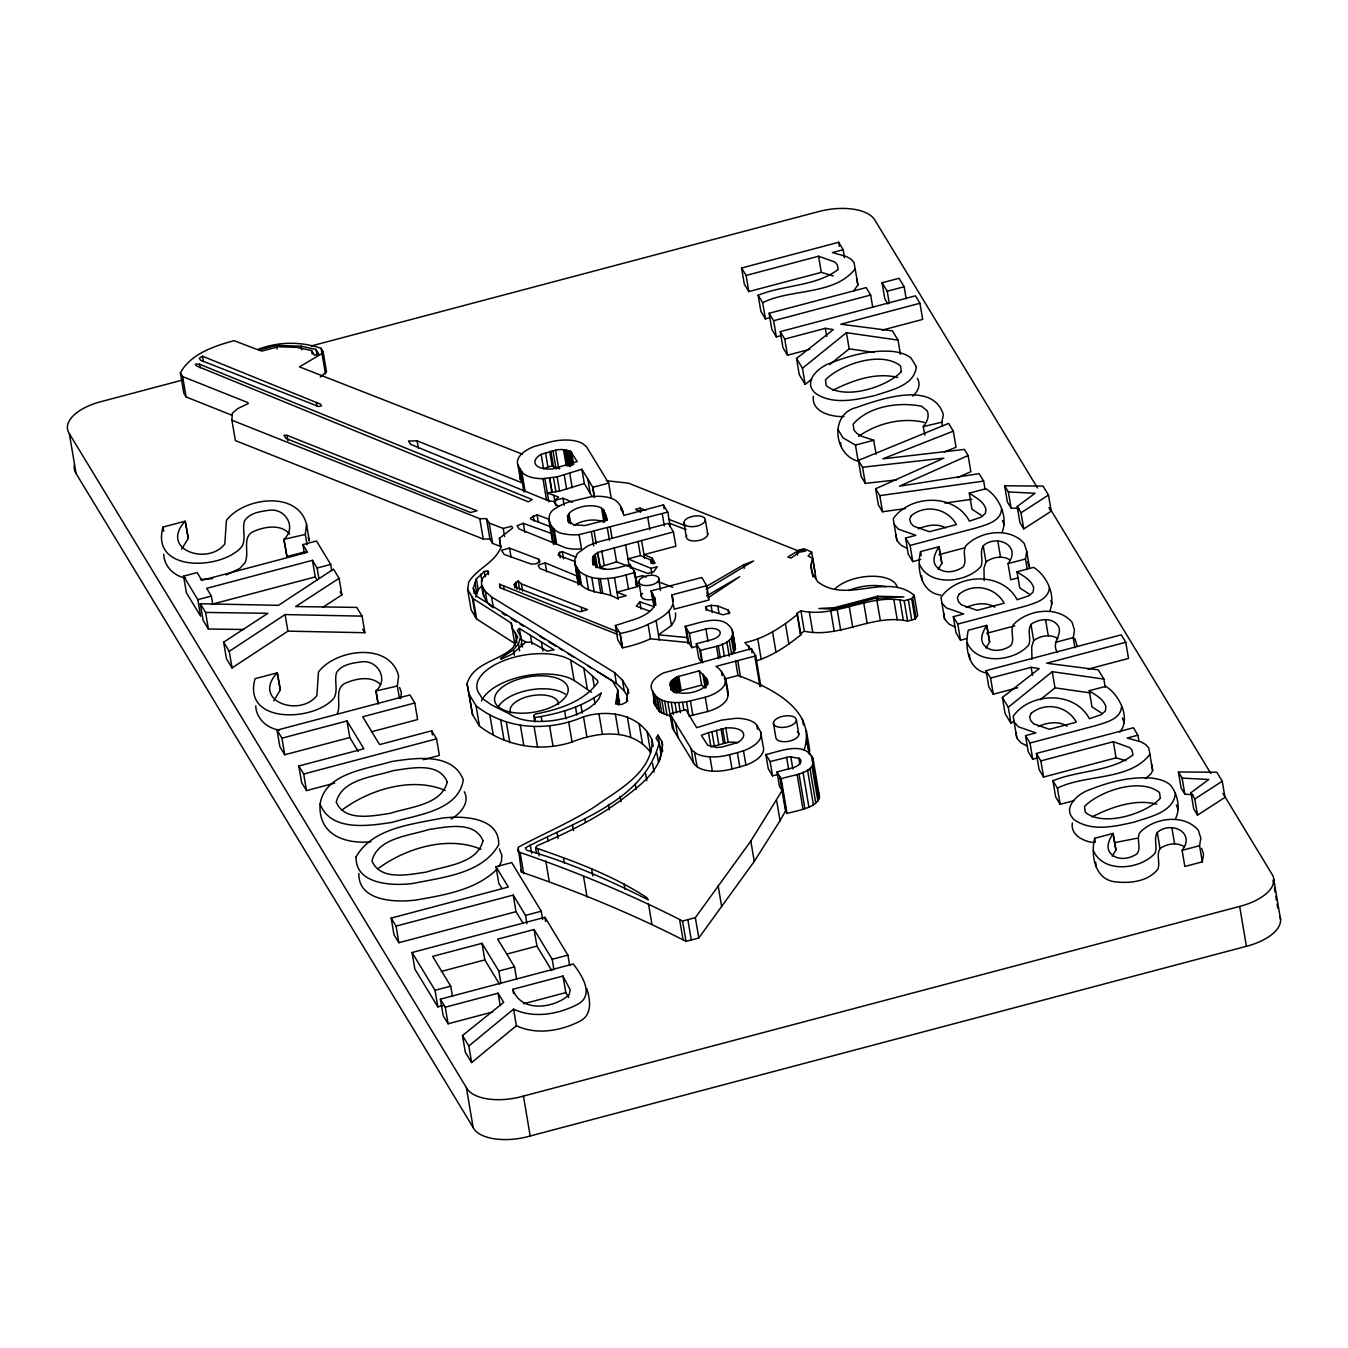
<?xml version="1.0" encoding="UTF-8"?>
<svg xmlns="http://www.w3.org/2000/svg" width="1348" height="1348" viewBox="0 0 1348 1348"><rect width="100%" height="100%" fill="white"/><g stroke="black" fill="none" stroke-linecap="round" stroke-linejoin="round"><path stroke-width="1.5" d="M593.086 564.947L592.968 556.454L597.804 552.444L673.444 531.921L675.854 546.193L643.973 554.635L651.943 557.937L655.111 563.161L652.87 563.75L650.528 559.892L640.452 555.578L628 558.864L650.932 568.334L657.268 566.666L653.696 571.822L647.697 573.406L616.575 561.897L599.877 566.969L597.45 552.68M578.208 584.948L574.72 559.74L577.332 553.523L587.711 545.906L596.608 542.401L668.288 523.428L673.444 531.921M577.197 573.86L577.079 576.017L545.148 562.824L538.004 565.233L540.026 568.586L580.702 584.038L581.578 585.504C591.637 594.198 605.606 591.502 616.676 598.226L626.213 595.698L616.946 592.21L637.284 586.683L634.857 572.394L630.055 564.492C618.884 567.238 599.018 575.512 592.395 560.869M320.268 376.968L326.536 371.997L323.099 351.643L321.06 348.289C300.402 341.229 277.789 341.634 257.401 349.57L234.047 340.673C214.332 346.032 190.708 353.799 180.379 372.857L182.637 376.581L247.746 402.547L248.335 403.524L237.686 408.613L232.277 413.331L231.907 420.222L479.77 518.677L486.493 518.643L489.172 523.075L503.242 528.433L511.633 526.209L512.712 527.978L499.417 538.256L500.748 547.81C494.143 563.262 477.209 568.3 468.666 582.218L467.672 589.548L473.199 598.647L511.296 623.079L511.97 627.443L517.699 636.879L513.2 647.444C499.046 661.363 473.367 662.39 467.031 683.773L469.087 694.254L476.046 705.729C506.376 730.195 548.602 731.745 583.516 716.782C608.285 708.947 640.586 714.255 652.129 740.254C652.685 772.69 617.654 790.231 594.754 806.711C570.49 822.499 543.345 833.62 518.188 847.319L521.474 872.105C577.365 891.264 633.122 914.23 686.014 941.376L698.803 937.989L754.257 861.406L780.037 820.696L785.513 810.99L779.666 776.364M320.099 804.149C324.716 772.96 366.858 769.152 391.476 761.553C414.864 758.048 452.557 752.083 463.291 779.801C458.606 810.923 416.818 814.765 392.251 822.331C368.796 825.92 330.985 831.901 320.099 804.149C318.128 834.918 345.139 844.202 370.852 841.809M358.871 873.453C358.029 901.424 395.958 902.688 416.128 900.009C444.334 895.055 476.147 890 497.227 868.955M1175.355 793.298C1173.72 812.456 1149.153 816.905 1134.308 822.095C1115.133 826.425 1092.133 831.935 1074.592 819.988C1060.96 808.227 1078.08 793.281 1089.976 789.574C1109.404 781.857 1130.399 776.448 1151.445 778.066A40.575 19.479 -9.6 0 1 1170.199 784.822C1177.512 793.45 1180.73 808.042 1175.709 818.388M813.316 396.329C811.479 412.235 831.564 417.054 843.932 416.566M1072.351 822.971C1070.295 835.019 1083.876 841.775 1094.037 842.551M1001.564 509.123C1000.873 521.423 986.011 524.827 976.424 527.86L910.052 545.434L905.553 538.037L915.899 535.308L898.493 529.242L894.145 524.406L893.269 518.626C910.136 494.581 954.62 492.947 969.414 521.137L981.327 517.059L985.405 513.403L985.944 509.224C983.652 501.22 975.48 497.479 969.263 493.132L985.86 488.734C999.559 497.277 1008.287 517.177 1002.053 532.393M1049.317 587.762C1048.626 600.062 1033.747 603.449 1024.177 606.482L957.788 624.073L953.306 616.676L963.635 613.947L946.245 607.881L941.898 603.045L941.005 597.265C957.889 573.22 1002.373 571.569 1017.167 599.759L1029.063 595.698L1033.141 592.042L1033.68 587.863C1031.405 579.842 1023.216 576.101 1016.999 571.771L1033.596 567.373C1047.295 575.899 1056.023 595.816 1049.806 611.015M1121.536 706.723C1120.845 719.023 1105.967 722.41 1096.396 725.443L1030.024 743.034L1025.525 735.637L1035.871 732.891L1018.465 726.842L1014.117 721.989L1013.241 716.226C1030.108 692.181 1074.592 690.53 1089.386 718.72L1101.282 714.642L1105.377 711.003L1105.916 706.824C1103.624 698.803 1095.435 695.062 1089.235 690.715L1105.832 686.334C1119.396 694.827 1131.191 718.366 1119.817 732.183M491.548 596.945L614.604 672.618L622.456 680.167L628.168 689.586L626.348 702.156L621.832 704.448L615.547 703.926L617.856 690.092L612.11 680.622L477.007 596.473L473.283 588.149L476.366 578.899L484.37 571.468L487.824 570.945L488.701 572.394L483.258 577.399L481.472 580.887C481.674 591.115 483.814 602.152 493.385 607.763L491.548 596.945L485.263 591.368L481.809 585.706M617.856 690.092L619.221 705.055L617.384 694.237M307.058 544.777L305.305 534.415L306.552 524.355C297.841 489.846 243.179 497.581 226.413 520.48L224.813 543.985C207.609 566.143 159.182 549.445 185.114 521.238L162.99 527.085C150.1 573.186 223.246 570.069 242.134 546.21C246.246 538.189 242.033 529.242 244.477 520.985C249.515 512.998 259.928 511.532 268.522 510.37C285.338 507.337 297.335 527.675 283.788 539.402L286.956 556.589L306.181 551.5M399.463 698.449L397.357 686.014L398.604 675.955C389.892 641.463 335.231 649.18 318.465 672.079L316.864 695.602C299.66 717.759 251.233 701.044 277.166 672.837L255.042 678.701C242.151 724.786 315.297 721.669 334.186 697.809C338.297 689.805 334.085 680.841 336.528 672.585C341.566 664.598 351.98 663.149 360.573 661.969C377.389 658.953 389.387 679.291 375.839 691.019L377.946 703.454M400.659 698.584L401.401 692.535L399.598 687.446M727.347 691.642L728.206 695.13L727.229 698.854A30.06 14.44 -9.6 0 1 707.683 711.542L688.946 716.091L686.536 701.803C674.809 703.336 657.841 703.774 652.449 690.715A30.785 14.777 -9.6 0 1 652.129 682.661L653.46 680.555A30.785 14.777 -9.6 0 1 663.654 672.871L751.341 648.658L755.706 655.869L760.879 686.418M1027.21 569.092L1025.491 559.016L1026.738 551.433L1024.261 543.497C1009.804 526.731 979.777 530.893 965.674 546.007C962 552.646 967.493 560.65 963.129 566.918C955.092 572.782 941.41 574.484 935.276 565.048C931.872 558.746 936.034 551.804 938.882 546.749L920.549 551.602C916.606 567.929 920.381 592.497 940.685 595.091M1074.946 647.731L1073.244 637.638L1074.491 630.055L1071.997 622.136C1057.54 605.353 1027.513 609.515 1013.426 624.646C1009.753 631.285 1015.229 639.272 1010.882 645.557C1002.845 651.404 989.162 653.106 983.012 643.687C979.608 637.368 983.787 630.443 986.618 625.388L968.285 630.241C964.713 645.743 967.426 669.636 986.45 672.989M1202.298 861.861L1199.568 845.702L1200.815 838.119L1198.321 830.2C1183.864 813.417 1153.837 817.579 1139.751 832.71C1136.078 839.349 1141.554 847.336 1137.207 853.621C1129.169 859.485 1115.487 861.17 1109.337 851.751C1105.933 845.432 1110.112 838.507 1112.959 833.452L1094.627 838.304C1090.684 854.632 1094.441 879.182 1114.745 881.777C1129.607 883.631 1148.311 881.693 1157.932 869.039C1160.375 862.299 1156.079 855.087 1160.038 848.633L1157.309 832.491C1170.586 820.494 1196.097 832.39 1182.112 850.335L1184.841 866.478L1202.298 861.861L1203.545 854.278L1201.675 848.33M984.175 580.6L983.973 568.064L985.961 561.931L983.231 545.788C996.526 533.791 1022.037 545.704 1008.034 563.633L1010.764 579.775L1018.532 577.719M1031.928 659.239L1031.726 646.686L1033.697 640.57L1030.967 624.427C1038.617 618.715 1051.861 616.996 1058.079 625.641C1063.437 634.841 1050.547 642.642 1057.489 652.365M942.505 426.238L941.831 422.194L943.381 414.796C933.187 380.271 879.587 399.396 856.502 407.484C829.323 413.735 833.671 455.034 858.187 461.218L855.458 445.076L842.904 437.763L838.018 429.49M662.053 741.855C665.086 768.343 638.986 786.288 620.67 800.358C595.159 819.298 565.975 833.216 536.892 845.836L535.577 847.858C574.029 861.102 612.683 875.341 646.922 897.684L648.253 899.857C609.212 880.126 568.957 862.316 526.832 850.251L525.383 847.875C573.355 821.909 643.619 802.094 659.121 743.085L656.055 738.047L657.976 735.132L662.053 741.855L662.66 745.461M659.121 761.721L660.941 753.886L657.976 735.132M804.031 750.263C817.747 709.351 768.562 686.638 737.996 675.466L724.331 679.089M755.689 661.026C772.455 655.987 787.434 645.726 800.931 634.74L800.324 633.745L804.352 631.201C839.669 638.885 872.628 613.391 907.608 621.091L915.09 619.069L917.651 615.665L914.214 595.311C886.63 572.226 846.83 604.409 817.646 581.713L811.648 571.855L810.856 564.795L812.574 558.342L808.059 556.033L811.631 552.057L804.099 548.703L797.258 550.523L628.505 483.157L606.314 480.697M551.686 530.067L551.079 533.336L523.31 523.344L517.126 525.737L519.064 528.921L566.093 548.013A30.785 14.777 -9.6 0 0 581.494 548.906L579.084 534.634A30.785 14.777 -9.6 0 1 563.666 533.724C551.13 532.662 542.3 514.582 556.151 508.044A31.509 15.131 -9.6 0 1 568.94 502.012L591.014 496.704A30.06 14.44 -9.6 0 1 611.048 498.255C618.564 500.428 622.608 508.196 623.77 515.425L663.418 504.91L667.799 512.105L670.209 526.394M336.983 714.389C342.274 704.077 332.619 687.564 347.093 682.459C357.523 678.263 371.896 675.803 380.608 684.582M518.441 643.822L520.682 636.172L517.312 630.628L519.384 628.505L554.079 649.82L547.322 651.151L531.196 642.204L525.72 642.204L511.819 654.319L501.018 659.256L500.512 658.431L513.453 649.803L518.441 643.822L519.654 651.033M475.676 597.08L478.203 589.716L481.506 586.195M983.231 545.788C979.271 552.242 983.568 559.454 981.125 566.194C967.156 582.875 929.278 587.206 919.336 563.986M1030.967 624.427C1027.024 630.864 1031.304 638.076 1028.861 644.833C1014.892 661.514 977.03 665.845 967.072 642.608M1157.309 832.491C1153.349 838.928 1157.646 846.14 1155.202 852.896C1141.234 869.578 1103.355 873.908 1093.413 850.672M685.172 626.314L689.435 633.341L705.897 628.977A12.166 5.847 -9.6 0 1 716.866 629.263L718.653 630.207A12.166 5.847 -9.6 0 1 712.283 639.508L696.293 643.754L700.488 650.646C709.941 646.669 735.823 645.978 732.234 630.005C723.084 612.498 699.241 623.315 685.172 626.314L688.103 643.687M729.234 640.199L731.644 654.488L735.452 648.792L732.234 630.005M765.866 754.526L770.129 761.569L789.574 756.717L799.347 758.419A12.166 5.847 -9.6 0 1 792.978 767.737L776.987 771.966L781.183 778.858C790.636 774.898 816.517 774.207 812.928 758.216C803.779 740.726 779.936 751.527 765.866 754.526L768.276 768.815L772.539 775.841L778.032 774.392M785.513 810.99L787.03 813.501C796.567 810.434 826.745 807.014 817.292 790.4M181.66 549.209L188.265 538.374L185.468 521.794M273.711 700.825L280.317 689.991L277.519 673.41M938.157 569.513L941.848 563.296L939.118 547.153M985.91 648.135L989.601 641.918L986.871 625.775M1112.235 856.199L1115.925 849.998L1113.195 833.839M843.157 249.717L832.373 252.565L846.359 256.491L850.992 259.136L853.992 262.405L855.154 268.842C834.547 295.6 790.568 288.539 762.665 302.693L758.149 295.263C783.609 284.782 815.911 286.484 838.17 269.482L837.26 264.596L834.732 262.001L818.573 256.238L746.101 275.43L741.585 267.999L838.641 242.286L843.157 249.717L844.522 257.788M855.154 268.842L857.884 284.984L853.486 291.252M1137.914 735.199L1127.147 738.047L1141.116 741.956L1145.749 744.601L1148.749 747.887L1149.911 754.324C1129.321 781.065 1085.325 774.022 1057.422 788.176L1052.923 780.745C1078.383 770.247 1110.668 771.949 1132.927 754.964L1132.017 750.061L1129.489 747.466L1113.33 741.703L1040.858 760.895L1036.359 753.465L1133.398 727.751L1137.914 735.199L1138.942 741.248M1149.911 754.324L1152.658 770.466L1151.141 773.617L1145.396 778.723M499.266 865.972L501.456 861.423L501.81 855.222L499.434 849.038M575.815 557.128L562.318 551.618L559.437 552.377L558.106 555.123L575.495 561.762M522.384 454.158L299.475 366.875L322.02 353.53L323.099 351.643M517.615 849.291L518.036 851.751C573.928 870.909 629.684 893.876 682.577 921.021L695.349 917.634L750.819 841.051L782.076 790.636L779.414 786.255L776.987 771.966M708.054 684.279L707.228 679.426L699.224 670.832L677.303 676.797L670.546 682.004A14.862 7.144 -9.6 0 0 670.242 685.205L670.933 689.283M568.435 522.148L567.508 515.896L569.075 513.419A18.99 9.116 -9.6 0 1 601.545 508.129L603.719 509.999L607.038 520.126M514.262 584.341L518.188 580.904L521.406 583.903L587.576 609.633L579.674 611.722L516.166 587.492L514.262 584.341L514.869 587.947M924.863 435.134L923.228 426.625C926.801 422.295 929.749 416.347 927.138 410.803L921.594 406.237C898.863 401.687 868.803 406.001 853.132 424.199L853.992 430.181L856.974 433.517L861.49 436.23L873.79 440.223L855.458 445.076M800.324 633.745L796.887 613.391L800.914 610.846C836.215 618.53 869.19 593.036 904.171 600.736L911.652 598.714L914.214 595.311M651.876 592.412L654.286 606.701L639.828 601.848L636.29 606.111L650.022 611.369M706.74 585.672L701.786 577.5L651 590.946L655.414 599.574L654.05 606.499A34.121 16.378 -9.6 0 1 636.307 618.783L615.362 625.539L620.215 633.56A72.421 34.778 -9.6 0 0 643.822 626.382C653.932 621.428 666.384 617.03 671.944 606.533A53.448 25.663 -9.6 0 0 671.742 594.94L706.74 585.672L709.149 599.944L674.169 609.212L673.478 605.134M687.514 637.604L658.481 634.773L671.439 625.573L674.354 620.805A53.448 25.663 -9.6 0 0 675.415 612.902M912.562 396.211C917.769 391.998 921.324 384.551 917.297 378.333M341.903 810.114C369.554 789.423 412.185 776.397 445.143 790.417M377.625 868.938C405.276 848.263 447.907 835.221 480.865 849.24M858.575 436.381C876.925 423.356 902.166 417.054 924.324 422.396M533.656 715.586L535.324 714.12C558.527 709.368 583.145 702.308 597.939 682.29L597.552 680.555L583.785 668.204L570.676 660.099A51.864 24.904 -9.6 0 0 505.669 659.93A51.864 24.904 -9.6 0 0 479.298 693.715L482.095 698.315L491.211 704.734L509.426 713.934A50.028 24.028 -9.6 0 0 556.842 719.95A50.028 24.028 -9.6 0 0 599.068 698.382L601.343 692.906C582.066 707.093 558.173 713.951 534.836 717.524L533.656 715.586L534.684 721.686M548.484 519.115L537.077 514.751L530.539 517.969L530.842 519.182L551.163 526.984M513.588 1009.146L516.385 1025.727L471.631 1062.561L468.818 1045.981L513.588 1009.146C533.505 1018.549 557.465 1014.505 576.556 1004.883C595.563 995.801 581.932 975.396 573.271 963.972L440.392 999.171L443.206 1015.752L448.092 1023.789L492.778 1011.944M811.715 379.125L805.194 384.399L802.464 368.24L846.426 332.686L898.021 340.1L900.413 354.221M829.627 364.651L849.173 348.846L873.925 352.401M1014.286 720.759L1011.017 723.404L1008.287 707.245L1052.266 671.692L1103.86 679.089L1105.225 687.16M1040.336 699.696L1054.995 687.834L1090.077 692.872M471.631 1062.561L465.296 1052.131L462.482 1035.55L503.68 1002.39L498.103 993.206L445.278 1007.209L440.392 999.171M750.819 649.113L744.821 642.625C764.619 638.548 782.025 626.972 797.494 614.385L796.887 613.391M805.194 384.399L799.263 374.626L796.533 358.484L833.35 329.603L825.33 328.322L784.755 339.073L780.239 331.642L915.427 295.835L919.943 303.266L922.672 319.409L882.081 330.159M1011.017 723.404L1005.103 713.631L1002.356 697.489L1039.19 668.591L1031.153 667.327L990.578 678.078L986.062 670.647L1121.266 634.841L1125.765 642.271L1128.495 658.414L1087.92 669.164M1017.218 506.494L1035.011 493.301L1008.355 491.919L1004.631 485.786L1043.049 486.072L1048.491 495.053L1051.221 511.195L1023.772 528.938L1019.947 522.653L1017.218 506.494L1021.026 512.779L1023.772 528.938M1190.975 792.675L1208.785 779.481L1182.112 778.099L1178.405 771.966L1216.806 772.252L1222.248 781.233L1224.978 797.376L1197.53 815.119L1193.705 808.834L1190.975 792.675L1194.8 798.976L1197.53 815.119M451.176 819.011C460.258 813.804 470.216 802.65 464.302 791.765M556.067 505.719L555.14 500.31L558.544 497.024L547.305 492.863L559.572 491.093L584.307 483.544L592.193 496.519M985.961 561.931C992.718 556.96 1002.845 555.224 1010.174 559.993M1033.697 640.57C1040.471 635.599 1050.581 633.863 1057.91 638.615M1160.038 848.633C1166.795 843.663 1176.922 841.927 1184.235 846.679M707.919 597.905L739.698 576.691L706.672 595.867M232.041 667.951L229.227 651.37L285.085 614.57L362.073 616.137L364.87 632.717L287.899 631.15L232.041 667.951L226.43 658.734L223.633 642.154L267.864 613.323L205.587 612.43L200.313 603.736L278.446 605.336L333.529 569.126L339.089 578.292L341.903 594.872L322.795 607.325M339.089 578.292L295.667 606.566L356.765 607.409L362.073 616.137M1021.026 512.779L1048.491 495.053M1194.8 798.976L1222.248 781.233M702.814 673.865L705.223 688.137L701.634 685.104L681.161 690.53L675.988 693.091L673.562 678.802M202.503 356.192L199.319 358.214L200.549 360.236L318.785 406.557L321.582 405.815L320.622 404.215L202.503 356.192L203.413 361.601M796.988 551.467L787.889 556.977L790.905 558.106L799.33 552.208L805.599 551.046L802.65 549.967L796.988 551.467L797.595 555.073M706.318 589.447L753.583 560.953L743.607 564.812L705.729 586.818M832.929 390.297C852.324 380.422 875.998 371.947 897.819 377.524M1091.981 816.939C1111.359 807.064 1135.05 798.589 1156.854 804.183M905.384 508.584L882.536 511.768L878.357 504.893L875.627 488.751L943.886 458.135L862.568 467.234L858.423 460.393L948.604 423.39L953.306 431.141L956.035 447.283L944.308 451.9M953.306 431.141L882.873 458.826L964.393 449.406L968.117 455.523L899.487 486.19L979.103 473.637L983.652 481.101L985.017 489.189M957.501 477.647L970.846 471.682L968.117 455.523M697.337 646.164L691.844 647.63L688.777 642.558L650.511 638.817L646.231 640.671A72.421 34.778 -9.6 0 1 622.641 647.832L617.772 639.828L615.362 625.539M541.138 454.327L555.578 450.181A14.862 7.144 -9.6 0 1 562.032 449.491L570.844 451.681L577.247 461.606L552.714 468.885A18.99 9.116 -9.6 0 1 535.982 464.925A18.99 9.116 -9.6 0 1 541.138 454.327L543.547 468.599L552.141 465.801L559.74 468.767M708.509 732.655L701.364 735.351L707.767 745.276L716.58 747.449A14.862 7.144 -9.6 0 0 723.034 746.758L737.474 742.613A18.99 9.116 -9.6 0 0 742.63 732.031A18.99 9.116 -9.6 0 0 725.898 728.055L708.509 732.655L710.918 746.944L728.308 742.327A18.99 9.116 -9.6 0 1 737.558 742.613M918.291 528.854C926.834 525.316 937.18 523.075 945.689 527.86M966.044 607.476C975.042 603.618 986.045 601.714 994.824 607.173M1038.263 726.437C1047.261 722.579 1058.264 720.674 1067.043 726.134M611.082 497.395L608.673 483.123L586.397 446.559L582.454 443.475A30.785 14.777 -9.6 0 0 569.479 440.139L565.52 440.004A30.785 14.777 -9.6 0 0 549.024 442.296L533.875 446.609A31.509 15.131 -9.6 0 0 517.918 464.959L521.794 471.733A30.06 14.44 -9.6 0 0 542.469 478.658L557.162 476.821L581.898 469.256L592.85 487.302L594.569 497.496M226.161 575.023L239.792 568.468L244.932 562.79C250.222 552.461 240.567 535.948 255.042 530.859C265.893 526.411 281.243 524.102 289.685 534.145M467.031 683.773L472.525 714.609L479.484 726.083C505.5 746.286 540.784 752.487 572.058 741.973C597.282 731.846 632.532 727.667 650.68 752.538L647.242 732.183M737.407 752.656L744.736 750.331A31.509 15.131 -9.6 0 0 760.693 731.981L756.818 725.207A30.06 14.44 -9.6 0 0 736.143 718.299L721.45 720.135L696.714 727.684L685.761 709.638L669.939 713.833L692.215 750.381L696.158 753.465A30.785 14.777 -9.6 0 0 709.132 756.801L713.092 756.936A30.785 14.777 -9.6 0 0 729.588 754.644L737.407 752.656L739.816 766.928L732.015 768.916A30.785 14.777 -9.6 0 1 715.502 771.225L711.559 771.073A30.785 14.777 -9.6 0 1 698.584 767.753L694.641 764.653L672.366 728.105L667.799 701.803M739.816 766.928L747.163 764.619A31.509 15.131 -9.6 0 0 763.103 746.253L760.693 731.981M574.619 563.717L579.168 571.215C595.176 583.852 617.3 577.82 634.857 572.394M276.407 345.425L258.513 350.16L262.119 351.036L278.227 346.773L296.695 347.363L311.624 350.531L314.472 355.232L318.819 354.086L315.971 349.385L301.059 346.2L276.407 345.425L277.031 349.031M183.075 379.917L101.69 401.468A45.765 21.972 -9.6 0 0 69.338 433.652L76.078 473.536L473.131 1127.484A44.905 21.568 -9.6 0 0 530.185 1135.993L1246.411 946.296A46.203 22.191 -9.6 0 0 1280.095 916.859M311.27 345.964L817.916 211.771A46.068 22.124 -9.6 0 1 874.97 220.28L1037.505 487.959M741.585 267.999L744.315 284.142L748.831 291.572L821.303 272.38L833.266 275.885M887.894 303.991L884.81 298.919L882.081 282.777L899.032 278.295L904.171 286.753L906.21 298.852M780.391 335.804L776.347 336.882L771.831 329.451L769.101 313.292L866.157 287.596L870.656 295.027L872.712 307.142M758.149 295.263L760.879 311.422L765.394 318.853L769.455 317.774M769.101 313.292L773.617 320.723L870.656 295.027M882.081 282.777L887.22 291.235L904.171 286.753M919.943 303.266L840.798 324.228L892.41 330.85L898.021 340.1M780.239 331.642L782.969 347.784L787.485 355.215L809.794 349.317M283.788 539.402L305.305 534.415M183.581 576.169L197.819 599.641L200.633 616.221L186.378 592.749L183.581 576.169L197.128 572.58L201.812 580.297L307.563 552.292L302.879 544.575L316.443 540.986L330.698 564.441L331.743 570.676M318.886 578.41L317.134 568.047L312.45 560.33L206.699 588.335L211.383 596.052L212.782 604.342M592.85 487.302L608.673 483.123M555.14 500.31L562.942 498.238L572.462 502.231M197.819 599.641L211.383 596.052M317.134 568.047L330.698 564.441M211.535 604.376L315.247 576.91L317.117 579.994M941.831 422.194L923.228 426.625M645.726 510.319L640.03 508.095L635.616 509.274L640.317 512.088M509.544 548.097L501.557 550.203L504.118 554.416L531.247 564.087L535.695 563.868L540.043 561.56L538.644 559.251L509.544 548.097L511.061 557.112M579.084 534.634L667.799 512.105M375.839 691.019L397.357 686.014M705.611 606.769L711.053 605.319L717.743 605.977L728.055 610.037L729.875 613.02L723.101 614.823L707.616 610.088L705.611 606.769L706.217 610.374M358.231 751.443L349.789 737.524L284.731 754.762L279.862 746.725L277.048 730.127L409.927 694.945L414.796 702.982L417.61 719.562L371.509 731.779M905.553 538.037L908.282 554.197L912.781 561.577L920.819 559.454M938.933 554.651L965.084 547.726M277.048 730.127L281.934 738.182L346.992 720.944L363.876 748.763L298.818 765.984L301.632 782.565L306.502 790.602L334.692 783.137M414.796 702.982L362.696 716.782L379.58 744.601L431.697 730.801L436.567 738.839L439.381 755.419L423.272 759.682M877.666 596.22L834.328 607.695L818.859 608.504L834.024 609.229L875.054 598.36L903.885 596.928L877.666 596.22L878.273 599.826M1008.034 563.633L1025.491 559.016M298.818 765.984L303.704 774.022L436.567 738.839M755.706 655.869L716.058 666.367C725.628 672.871 727.364 684.481 728.206 695.13M953.306 616.676L956.035 632.819L960.517 640.216L966.55 638.615M986.669 633.29L1014.825 625.826M1055.77 642.271L1073.244 637.638M1125.765 642.271L1046.621 663.233L1098.232 669.838L1103.86 679.089M986.062 670.647L988.792 686.789L993.308 694.22L1017.656 687.766M501.894 888.416L498.811 883.328L496.013 866.747L511.718 862.585L541.239 911.231L542.654 919.521M523.209 923.515L516.014 911.669L398.856 942.707L393.97 934.67L391.173 918.089L508.331 887.051L496.013 866.747M391.173 918.089L396.042 926.127L513.217 895.089L525.535 915.393L526.933 923.683M1025.525 735.637L1028.254 751.78L1032.753 759.177L1036.764 758.115M1036.359 753.465L1039.089 769.607L1043.605 777.038L1116.06 757.846L1126.035 760.778M525.535 915.393L541.239 911.231M443.711 1005.338L437.83 1006.889L414.881 969.094L412.067 952.514L544.946 917.314L567.896 955.125L569.648 965.488M500.951 983.484L498.844 971.049L482.011 943.33L432.657 956.389L450.721 986.146L452.49 996.526M553.944 969.65L552.191 959.287L534.111 929.513L497.715 939.168L514.548 966.887L516.655 979.339M1052.923 780.745L1055.653 796.887L1060.151 804.318L1074.39 800.56M441.386 971.403L484.808 959.911L499.535 984.175M506.578 954.148L536.925 946.111L551.804 970.611M498.844 971.049L514.548 966.887M412.067 952.514L435.016 990.308L450.721 986.146M552.191 959.287L567.896 955.125M512.83 989.314L562.975 976.036L570.204 989.904L569.109 994.824C554.146 1008.422 521.036 1013.157 512.83 989.314L513.537 993.459M523.664 1003.771L565.789 992.617L568.688 997.385M1182.112 850.335L1199.568 845.702M69.338 433.652L466.391 1087.6A44.905 21.568 -9.6 0 0 523.445 1096.092L1239.671 906.412A46.203 22.191 -9.6 0 0 1272.023 874.229L1222.939 793.382M686.536 701.803L705.257 697.253A30.06 14.44 -9.6 0 0 724.803 684.582L725.595 679.055M1137.038 838.254L1114.51 842.652M875.627 488.751L879.806 495.626L983.652 481.101M944.847 503.057L971.841 499.282M212.731 578.578L200.414 579.573M858.423 460.393L861.153 476.552L865.298 483.393L896.572 479.888M517.918 464.959L520.328 479.248L522.434 482.921L417.088 440.847L408.495 440.998L410.635 444.368L548.99 501.001L553.657 501.355L555.612 504.59L559.454 506.208M231.907 420.222L235.361 440.577L483.224 539.031L489.931 539.015L492.627 543.429L501.405 546.783M200.313 603.736L203.11 620.316L208.384 629.011L243.685 629.516M286.972 435.32L283.973 435.236L285.911 438.42L470.536 512.51L477.024 510.791L286.972 435.32L287.882 440.729M199.487 364.196L195.308 364.095L196.37 365.847L528.332 501.827L532.224 499.569L199.487 364.196L200.094 367.802M1004.631 485.786L1007.377 501.928L1011.084 508.061L1019.29 508.482M1178.405 771.966L1181.134 788.108L1184.858 794.242L1193.047 794.663M653.763 699.056A30.785 14.777 -9.6 0 0 654.875 705.004L659.661 711.811L670.226 716.074M185.62 578.006C174.01 576.169 164.153 566.244 163.698 554.298M279.44 730.043C267.207 728.493 256.187 718.636 255.749 705.897M669.771 523.361L686.149 529.629M635.531 580.87L636.222 584.948L640.047 586.397M646.181 577.113L642.389 575.663L635.936 577.365L637.469 586.38M657.554 581.477L672.736 587.29M668.49 519.199L685.576 525.855M516.385 1025.727C536.319 1035.129 560.279 1031.085 579.37 1021.464C592.497 1015.297 590.475 1000.064 586.768 988.606M617.839 634.554L500.681 587.964L499.569 584.223L617.62 631.808M180.379 372.857L183.833 393.212L186.075 396.935L232.041 415.268M599.877 566.969L605.286 569.176M907.019 548.282L901.239 545.384L896.875 540.548L894.145 524.406M954.772 626.921L948.975 624.023L944.628 619.187L941.898 603.045M1026.991 745.882L1021.194 742.984L1016.847 738.148L1014.117 721.989M521.221 639.323L525.973 642.204M502.299 613.239L505.871 615.446M511.212 618.732L516.554 622.018M520.126 624.208L523.698 626.399M539.739 636.273L545.097 639.559M548.653 641.766L555.797 646.147M559.353 648.337L562.925 650.528M568.283 653.814L573.625 657.116M587.896 665.878L591.452 668.086M596.81 671.371L616.424 683.436L624.276 690.985L627.14 695.686M981.395 515.374L971.992 509.274L969.263 493.132M1029.131 594.013L1019.745 587.913L1016.999 571.771M1101.367 712.957L1091.964 706.874L1089.235 690.715M481.539 700.909A51.864 24.904 -9.6 0 1 522.148 676.494A51.864 24.904 -9.6 0 1 574.113 680.454L591.553 692.299M467.672 589.548L471.109 609.903L476.636 619.002L514.751 643.434M1049.502 507.724L1210.942 773.617M1049.047 507.606L1051.221 511.195M941.848 563.296L938.882 546.749M989.601 641.918L986.618 625.388M1115.925 849.998L1112.959 833.452M796.533 358.484L802.464 368.24M1002.356 697.489L1008.287 707.245M701.263 662.239L698.719 658.026L696.293 643.754M636.222 584.948L637.284 586.683M567.794 518.289L570.945 522.704A14.862 7.144 -9.6 0 0 574.518 524.894L584.847 525.552L606.937 519.873L606.347 516.048M659.812 745.95L662.862 750.988M617.772 697.759L619.692 700.909M520.817 644.209L522.502 646.989L519.384 628.505M340.05 591.823L341.903 594.872M362.764 629.23L364.87 632.717M188.265 538.374L185.114 521.238M280.317 689.991L277.166 672.837M223.633 642.154L229.227 651.37M462.482 1035.55L468.818 1045.981M654.286 606.701L651 590.946M670.242 685.205L674.876 691.692A18.99 9.116 -9.6 0 0 695.113 691.608A18.99 9.116 -9.6 0 0 707.616 681.785L707.228 679.426M1176.349 804.992L1178.085 809.457M1122.412 718.012L1124.266 722.865M1050.8 600.669L1052.047 603.904M1002.44 520.429L1004.294 525.282M308.153 537.532L309.349 540.936L306.552 524.355M806.475 741.08L809.98 754.644M1074.727 638.278L1077.22 646.214M1027.614 561.627L1029.468 567.575L1026.738 551.433M1151.478 764.03L1152.658 770.466M856.721 278.547L857.884 284.984M521.053 869.645L521.474 872.105M1273.86 879.89L1280.6 919.774M1273.034 880.21L1273.708 884.187M1274.382 888.18L1275.056 892.174M1275.73 896.167L1276.404 900.144M1277.078 904.137L1277.752 908.131M1239.671 906.412L1246.411 946.296M1182.112 778.099L1184.858 794.242M1171.85 827.621L1174.58 843.764M1113.33 741.703L1116.06 757.846M1094.627 838.304L1095.301 842.332M1045.526 619.558L1048.255 635.7M1052.266 671.692L1054.995 687.834M1008.355 491.919L1011.084 508.061M1057.422 788.176L1060.151 804.318M1031.153 667.327L1032.517 675.399M1040.858 760.895L1043.605 777.038M997.773 540.919L1000.502 557.078M1030.024 743.034L1032.753 759.177M990.578 678.078L993.308 694.22M957.788 624.073L960.517 640.216M887.22 291.235L889.276 303.351M920.549 551.602L921.24 555.646M910.052 545.434L912.781 561.577M912.579 597.467L916.033 617.822M911.652 598.714L915.09 619.069M908.316 599.641L911.754 619.996M904.171 600.736L907.608 621.091M873.538 439.785L876.183 454.343M899.824 599.523L903.261 619.878M838.641 242.286L839.332 246.33M879.806 495.626L882.536 511.768M893.825 599.574L897.263 619.945M846.426 332.686L849.173 348.846M862.568 467.234L865.298 483.393M818.573 256.238L821.303 272.38M876.807 599.742L880.261 620.097M825.33 328.322L826.695 336.393M863.782 603.196L867.236 623.551M849.324 607.021L852.762 627.376M837.31 610.206L840.748 630.561M784.755 339.073L787.485 355.215M830.739 610.644L834.193 630.999M773.617 320.723L776.347 336.882M811.631 552.057L815.085 572.411M812.574 558.342L816.029 578.696M810.856 564.795L812.911 577.011M762.665 302.693L765.394 318.853M809.373 612.076L812.81 632.448M746.101 275.43L748.831 291.572M800.914 610.846L804.352 631.201M797.494 614.385L800.931 634.74M812.928 758.216L819.601 797.359M811.429 755.756L812.473 761.873M813.097 764.485L818.944 799.128M806.39 730.616L809.828 750.971M812.035 766.523L817.899 801.167M806.761 739.799L809.171 754.038M802.363 718.737L803.408 724.836M785.463 623.854L788.9 644.209M809.929 768.411L815.776 803.054M807.553 770.112L813.4 804.756M796.415 720.051A11.627 5.594 -9.6 0 1 779.245 727.229A11.627 5.594 -9.6 0 1 779.077 717.473A11.627 5.594 -9.6 0 1 796.415 720.051L798.842 734.34M803.004 772.185L808.851 806.812M798.808 758.132L799.836 764.249M798.993 773.988L804.857 808.631M797.157 774.628L803.02 809.255M772.539 631.74L775.976 652.095M790.787 756.666L792.843 768.916M786.592 757.205L788.647 769.438M773.415 723.118L775.825 737.407A11.627 5.594 -9.6 0 0 790.4 740.911A11.627 5.594 -9.6 0 0 797.241 731.728M757.812 639.188L761.249 659.543M781.183 778.858L787.03 813.501M780.391 777.577L786.255 812.221M743.607 564.812L744.214 568.418M754.813 656.105L759.986 686.654M751.341 648.658L752.032 652.735M770.129 761.569L772.539 775.841M776.6 800.324L780.037 820.696M748.831 645.827L749.505 649.888M756.818 725.207L757.509 729.285M737.76 660.621L740.507 676.915M732.84 632.279L735.452 648.792M728.055 610.037L728.661 613.643M732.402 636.273L734.812 650.545M735.587 661.194L737.996 675.466M731.341 638.312L733.767 652.584M726.858 641.901L729.268 656.19M705.324 519.839L707.751 534.111M743.489 750.769L745.916 765.057M717.743 605.977L718.956 613.188M722.309 643.956L724.381 656.206M724.938 677.353L728.19 695.282M718.299 645.776L720.371 658.009M711.053 605.319L712.266 612.531M750.819 841.051L754.257 861.406M721.45 671.607L722.14 675.685M716.462 646.4L718.535 658.65M706.874 591.789L707.565 595.867M725.814 728.072L728.223 742.344M729.588 754.644L732.015 768.916M705.897 628.977L707.97 641.227M722.612 728.611L725.039 742.883M721.011 728.88L723.421 743.152M683.925 522.687L686.334 536.976M716.378 730.279L718.804 744.551M705.594 677.37L706.975 685.525M700.488 650.646L702.544 662.879M699.696 649.365L701.769 661.598M704.01 675.382L706.082 687.615M711.913 731.627L714.322 745.916M705.257 697.253L707.683 711.542M699.224 670.832L701.634 685.104M689.435 633.341L691.844 647.63M709.941 756.818L712.351 771.107M686.351 628.269L688.777 642.558M663.418 504.91L664.075 508.769M662.239 513.588L664.311 525.821M690.446 701.078L692.855 715.35M671.742 594.94L672.787 601.056M718.198 886.091L721.635 906.446M694.591 752.454L697.017 766.726M669.012 611.284L671.439 625.573M678.752 676.241L681.161 690.53M691.035 748.561L693.445 762.85M682.594 702.308L683.975 710.463M677.303 676.797L679.712 691.069M676.477 677.168L678.886 691.457M675.938 677.421L678.364 691.692M658.835 580.213L660.554 590.424M647.781 517.413L649.854 529.646M674.691 678.078L677.117 692.366M678.684 702.561L680.42 712.755M672.585 679.561L674.657 691.81M651.943 557.937L652.853 563.346M671.742 680.352L673.815 692.602M674.893 702.561L676.612 712.755M650.528 559.892L651.135 563.498M671.051 681.178L672.753 691.423M650.932 568.334L651.859 573.743M670.63 686.418L671.321 690.496M640.03 508.095L640.637 511.701M654.589 597.45L655.903 605.168M675.466 722.932L677.892 737.221M652.752 593.895L654.724 605.471M671.237 702.308L673.309 714.541M656.055 620.484L659.391 640.165M671.472 716.361L673.899 730.633M641.564 540.363L644.597 558.24M638.025 541.289L640.452 555.578M664.631 701.061L667.058 715.333M661.801 700.084L664.21 714.373M648.102 624.528L650.511 638.817M659.324 698.904L661.733 713.193M638.817 581.763L641.227 596.035M695.349 917.634L698.803 937.989M657.251 697.539L659.661 711.811M656.678 697L659.088 711.272M639.828 601.848L641.041 609.06M634.2 571.316L636.627 585.605M633.813 570.659L634.841 576.792M654.454 694.287L656.864 708.576M622.186 509.173L622.877 513.251M652.449 690.715L654.875 705.004M620.653 506.646L621.344 510.724M630.055 564.492L630.712 568.351M625.573 544.592L629.213 566.076M687.851 919.622L691.288 939.977M656.83 752.875L658.346 761.873M626.062 574.804L628.471 589.076M652.129 740.254L653.173 746.354M682.577 921.021L686.014 941.376M679.628 919.538L683.065 939.893M652.499 763.136L654.016 772.151M614.166 547.608L616.575 561.897M610.24 527.354L611.958 537.549M605.64 514.397L606.667 520.513M604.696 512.24L606.078 520.395M607.358 528.113L609.431 540.363M603.719 509.999L605.454 520.21M603.011 509.392L605.084 521.625M614.536 577.938L618.159 599.422M639.07 723.488L642.524 743.843M601.579 508.162L603.651 520.412M645.591 773.398L646.804 780.61M620.215 633.56L622.641 647.832M619.827 632.903L622.237 647.192M628.168 689.586L628.775 693.192M592.598 486.898L594.316 497.092M607.948 578.225L610.88 595.597M626.989 697.708L627.595 701.297M601.764 550.894L604.19 565.183M622.456 680.167L624.276 690.985M587.88 479.13L590.306 493.419M627.309 716.614L630.763 736.968M597.804 552.444L600.231 566.733M594.148 531.618L596.22 543.851M635.312 783.879L636.239 789.288M581.898 469.256L584.307 483.544M600.231 578.578L602.657 592.85M591.452 532.342L593.727 545.839M595.142 554.163L597.417 567.66M614.604 672.618L616.424 683.436M598.327 578.376L600.736 592.665M593.929 555.443L596.001 567.677M592.968 556.454L594.35 564.61M616.828 699.224L617.738 704.633M592.429 558.594L593.474 564.728M648.472 903.817L651.927 924.172M571.586 452.288L573.658 464.504M570.844 451.681L572.917 463.897M615.362 714.086L618.799 734.441M591.823 577.719L594.249 591.991M570.305 451.344L572.361 463.56M569.951 451.125L572.361 465.38M568.907 450.653L571.316 464.908M567.727 450.249L570.49 466.543M566.446 449.929L569.193 466.223M569.783 473.468L572.209 487.757M565.048 449.693L567.811 465.987M586.127 575.512L588.537 589.801M563.464 449.541L566.329 465.852M620.046 796.365L620.956 801.757M564.222 474.951L566.649 489.223M579.168 571.215L581.578 585.504M568.957 513.605L570.676 523.799M578.275 569.766L580.702 584.038M576.708 567.171L579.657 584.543M568.317 519.165L569.008 523.243M567.508 515.896L568.485 521.693M574.669 561.728L578.309 583.212M555.578 450.181L558.679 468.514M562.942 498.238L564.155 505.449M581.359 608.083L581.965 611.689M592.446 675.685L594.165 685.862M598.933 713.732L602.371 734.087M553 450.704L556.101 469.037M557.162 476.821L559.572 491.093M593.979 698.011L595.007 704.128M550.877 451.209L553.64 467.503M624.04 883.867L624.966 889.276M549.714 451.513L552.141 465.801M553.506 477.613L555.932 491.885M608.47 804.419L609.38 809.828M583.785 668.204L587.222 688.558M553.843 495.457L555.056 502.669M545.519 452.625L547.928 466.914M549.816 478.186L552.225 492.475M562.318 551.618L563.531 558.83M549.495 478.22L551.905 492.492M559.437 552.377L560.347 557.786M554.146 529.09L556.556 543.379M544.895 478.574L548.838 501.86M552.309 526.832L555.258 544.204M583.516 716.782L586.953 737.137M542.941 478.641L546.53 499.872M580.904 704.987L582.285 713.126M550.018 523.344L553.607 544.575M548.67 519.064L552.613 542.351M570.676 660.099L574.113 680.454M575.478 706.908L576.86 715.047M537.077 514.751L538.29 521.946M545.148 562.824L546.665 571.838M568.603 721.618L572.058 741.973M584.88 818.708L585.487 822.314M533.218 515.762L534.128 521.171M591.604 868.752L592.817 875.964M564.593 710.75L565.975 718.888M538.644 559.251L539.251 562.857M521.794 471.733L525.046 491.043M520.025 468.632L523.951 491.936M583.583 876.604L587.037 896.959M523.31 523.344L524.844 532.342M572.529 825.161L573.456 830.553M541.391 642.002L542.907 651M549.596 725.965L553.051 746.32M530.472 635.262L531.988 644.277M521.406 583.903L522.636 591.115M518.188 580.904L519.721 589.902M541.256 716.934L541.947 721.011M563.413 857.614L564.323 863.023M515.779 582.066L516.992 589.278M557.145 833.098L558.072 838.507M503.242 528.433L504.607 536.571M534.836 717.524L535.527 721.601M534.128 726.808L537.566 747.18M499.417 538.256L500.782 546.395M515.189 632.734L516.907 642.912M511.296 623.079L515.071 645.759M547.473 837.58L548.08 841.186M503.512 585.824L504.118 589.43M513.453 649.803L514.363 655.212M489.172 523.075L492.627 543.429M499.569 584.223L500.175 587.829M545.755 860.732L549.192 881.087M486.493 518.643L489.931 539.015M562.975 976.036L565.789 992.617M520.395 725.308L523.833 745.663M537.936 848.684L539.149 855.896M535.577 847.858L536.487 853.267M479.77 518.677L483.224 539.031M487.824 570.945L488.431 574.551M544.946 917.314L545.637 921.476M484.37 571.468L485.297 576.86M530.168 844.438L531.685 853.452M485.263 591.368L487.083 602.185M506.376 722.309L509.814 742.681M480.764 574.214L481.994 581.426M482.399 586.296L483.309 591.705M500.58 719.546L504.017 739.9M476.366 578.899L478.203 589.716M534.111 929.513L536.925 946.111M474.934 582.505L476.771 593.305M520.277 853.402L523.732 873.757M473.283 588.149L474.193 593.558M473.199 598.647L476.636 619.002M472.137 596.911L475.574 617.266M489.779 714.389L493.216 734.744M513.217 895.089L516.014 911.669M476.046 705.729L479.484 726.083M469.087 694.254L472.525 714.609M417.088 440.847L418.318 448.058M523.445 1096.092L530.185 1135.993M498.103 993.206L500.209 1005.642M482.011 943.33L484.808 959.911M431.697 730.801L432.388 734.946M466.391 1087.6L473.131 1127.484M445.278 1007.209L448.092 1023.789M435.016 990.308L437.83 1006.889M321.06 348.289L321.751 352.367M322.02 353.53L325.475 373.885M376.21 691.625L378.316 704.06M315.971 349.385L316.898 354.794M311.624 350.531L312.231 354.136M316.308 402.462L316.915 406.068M301.059 346.2L301.666 349.806M396.042 926.127L398.856 942.707M346.992 720.944L349.789 737.524M312.45 560.33L315.247 576.91M302.879 544.575L304.277 552.865M284.158 540.009L286.956 556.589M285.085 614.57L287.899 631.15M303.704 774.022L306.502 790.602M281.934 738.182L284.731 754.762M182.637 376.581L186.075 396.935M205.587 612.43L208.384 629.011M162.99 527.085L163.698 531.23M1015.971 732.368L1016.847 738.148M943.735 613.407L944.628 619.187M895.999 534.785L896.875 540.548M1095.671 862.316L1096.143 866.831M969.347 654.235L969.819 658.751M921.594 575.613L922.066 580.129M483.426 593.305L483.646 596.507M840.68 442.582L840.748 445.632M835.052 588.823A33.649 16.159 -9.6 0 1 870.96 576.27A33.649 16.159 -9.6 0 1 897.145 587.307M76.078 473.536A45.765 21.972 -9.6 0 1 74.41 464.858M510.707 712.907A24.433 11.728 -9.6 0 1 531.904 695.669A24.433 11.728 -9.6 0 1 558.409 704.448M848.718 590.508A33.649 16.159 -9.6 0 1 885.636 586.784M497.901 707.548A37.255 17.895 -9.6 0 1 528.467 690.227A37.255 17.895 -9.6 0 1 565.334 694.22M707.363 532.814A10.818 5.19 -9.6 0 1 697.118 540.784A10.818 5.19 -9.6 0 1 686.688 535.56M651.455 599.658A10.262 4.937 -9.6 0 1 642.541 593.373M520.328 479.248A31.509 15.131 -9.6 0 1 519.873 475.456M574.197 525.332A18.99 9.116 -9.6 0 1 603.955 522.401M356.074 856.873C355.232 884.844 393.144 886.108 413.314 883.412C442.885 877.228 482.23 873.79 498.659 844.842C499.94 816.854 461.825 815.506 441.756 818.169C412.05 824.336 372.604 827.841 356.074 856.873M916.303 366.656C914.685 385.814 890.118 390.263 875.256 395.453C856.081 399.783 833.081 405.276 815.54 393.346C801.908 381.568 819.045 366.622 830.941 362.932C850.369 355.215 871.364 349.806 892.41 351.424A40.575 19.479 -9.6 0 1 911.164 358.18L916.303 366.656M447.25 781.958C441.504 805.194 409.438 806.862 390.33 813.316C373.244 815.709 344.768 822.331 336.242 802.06C342.106 778.874 373.817 777.004 392.976 770.685C410.146 768.343 438.791 761.367 447.25 781.958M482.972 840.781C477.226 864.017 445.16 865.702 426.052 872.139C408.966 874.532 380.49 881.171 371.964 860.9C377.828 837.698 409.522 835.827 428.698 829.526C445.868 827.167 474.513 820.191 482.972 840.781M659.121 579.05L658.801 580.381A10.262 4.937 -9.6 0 1 641.833 584.88A10.262 4.937 -9.6 0 1 646.265 575.95L648.894 575.428A10.262 4.937 -9.6 0 1 659.121 579.05M911.248 515.694L909.664 519.182L910.793 523.075L913.658 526.209L929.446 531.719L956.389 524.591C947.509 508.263 925.503 503.984 911.248 515.694M959.001 594.333L957.4 597.804L958.529 601.714L961.41 604.831L977.199 610.341L1004.125 603.213C995.245 586.902 973.256 582.606 959.001 594.333M1031.22 713.294L1029.636 716.765L1030.765 720.658L1033.63 723.792L1049.418 729.302L1076.361 722.174C1067.481 705.863 1045.475 701.567 1031.22 713.294M901.307 371.644C887.085 386.943 844.438 400.794 826.206 385.595L825.448 379.833C840.764 364.28 881.306 350.497 900.498 365.915L901.307 371.644M1160.342 798.286C1146.12 813.602 1103.49 827.436 1085.258 812.237L1084.483 806.475C1099.8 790.922 1140.341 777.139 1159.533 792.573L1160.342 798.286M691.777 516.57L689.199 517.43A10.818 5.19 -9.6 0 0 687.817 526.192A10.818 5.19 -9.6 0 0 704.718 521.71A10.818 5.19 -9.6 0 0 694.54 516.031L691.777 516.57M513.2 712.587A37.255 17.895 -9.6 0 0 568.216 689.603A37.255 17.895 -9.6 0 0 512.695 681.33A37.255 17.895 -9.6 0 0 513.2 712.587"/></g></svg>
